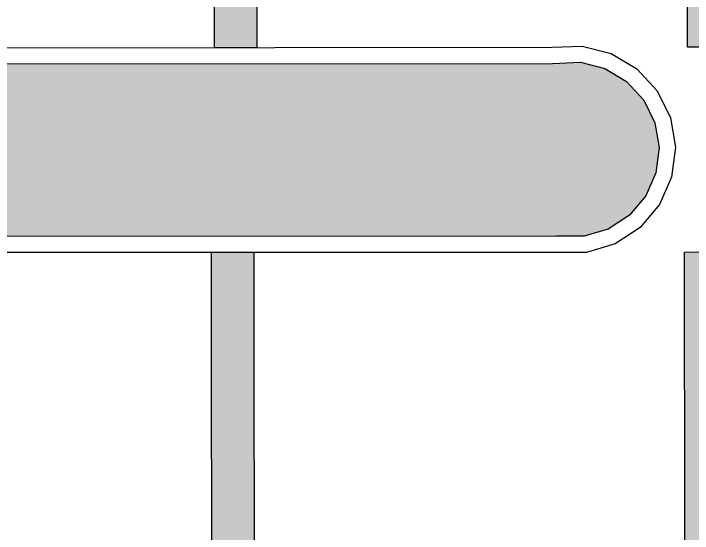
# Model space of a CAD drawing. Header units: metres. Extents: x 668617 to 675126, y 2286318 to 2293677.
# Drawn here: x 668999.18 to 669005.48, y 2287207.92 to 2287212.75 of the extents above; entities that cross this region are included whole.
import ezdxf

# ---------------------------------------------------------------- set-up
doc = ezdxf.new("R2010")
doc.units = ezdxf.units.M
doc.header["$MEASUREMENT"] = 0
for name, color, linetype in [('CU_VEGETACION', 54, 'Continuous'), ('DMTG-PB-BANQUETAS', 251, 'Continuous'), ('DMTG-SH-CAJA BICI', 252, 'Continuous')]:
    doc.layers.add(name, color=color, linetype=linetype)

# ---------------------------------------------------------------- blocks, each defined once
blk = doc.blocks.new('*U189')
h = blk.add_hatch(color=252)
h.dxf.hatch_style = 1
h.paths.add_polyline_path([(7.6836, -1.6), (7.6836, -1.2), (0, -1.2), (0, -1.6)])
h.paths.add_polyline_path([(7.6836, -5.6), (0, -5.6), (0, -6), (7.6836, -6)])
at = {"color": 252}
for points in [[(0, -1.2), (7.6836, -1.2), (7.6836, -1.6), (0, -1.6)], [(0, -6), (7.6836, -6), (7.6836, -5.6), (0, -5.6)]]:
    blk.add_lwpolyline(points, close=True, dxfattribs=at)
blk = doc.blocks.new('*U190')
h = blk.add_hatch(color=252)
h.dxf.hatch_style = 1
h.paths.add_polyline_path([(7.8383, -1.6), (7.8383, -1.2), (0, -1.2), (0, -1.6)])
h.paths.add_polyline_path([(7.8383, -5.6), (0, -5.6), (0, -6), (7.8383, -6)])
at = {"color": 252}
for points in [[(0, -1.2), (7.8383, -1.2), (7.8383, -1.6), (0, -1.6)], [(0, -6), (7.8383, -6), (7.8383, -5.6), (0, -5.6)]]:
    blk.add_lwpolyline(points, close=True, dxfattribs=at)

msp = doc.modelspace()

# ---------------------------------------------------------------- hatches: boundary and pattern name
at = {"layer": 'CU_VEGETACION'}
h = msp.add_hatch(dxfattribs=at)
h.set_pattern_fill('GRASS', color=256, scale=0.25, angle=1.056706)
h.set_pattern_definition([(92.53632, (668987.63236, 2287172.38601), (-0.18442637, 0.16878067), [0.046875, -0.30667839]), (47.53632, (668987.63236, 2287172.386), (-0.18442637, 0.16878067), [0.046875, -0.203125]), (137.53632, (668987.63236, 2287172.386), (-0.16878067, -0.18442637), [0.046875, -0.203125])])
h.paths.add_polyline_path([(669004.18378, 2287212.28789), (669004.4432, 2287212.2981), (669004.67137, 2287212.24074), (669004.87259, 2287212.12052), (669005.03158, 2287211.94726), (669005.13462, 2287211.73647), (669005.17335, 2287211.50537), (669005.1438, 2287211.27203), (669005.04936, 2287211.05664), (669004.898, 2287210.87737), (669004.70163, 2287210.7491), (669004.47696, 2287210.68249), (669004.21973, 2287210.68254), (668617.45293, 2287210.54733), (668617.21165, 2287210.55631), (668617.00453, 2287210.63254), (668616.83238, 2287210.77005), (668616.71149, 2287210.95391), (668616.65481, 2287211.16683), (668616.66711, 2287211.38693), (668616.74742, 2287211.59236), (668616.88803, 2287211.76183), (668617.07521, 2287211.87864), (668617.29485, 2287211.93267)])

# ---------------------------------------------------------------- linework, layer by layer
at = {"layer": 'DMTG-PB-BANQUETAS', "flags": 128}
for points in [[(668617.2766, 2287212.08265), (669004.18076, 2287212.43788)], [(669004.18076, 2287212.43788), (669004.45885, 2287212.44883), (669004.72936, 2287212.38083), (669004.96831, 2287212.23807), (669005.1568, 2287212.03267), (669005.27896, 2287211.78276), (669005.32493, 2287211.50841), (669005.28989, 2287211.23166), (669005.178, 2287210.97648), (669004.99843, 2287210.7638), (669004.7653, 2287210.61152), (669004.49871, 2287210.53248), (669004.2197, 2287210.53254), (668617.45017, 2287210.39733)]]:
    msp.add_lwpolyline(points, dxfattribs=at)
msp.add_lwpolyline([(669004.18378, 2287212.28789), (669004.4432, 2287212.2981), (669004.67137, 2287212.24074), (669004.87259, 2287212.12052), (669005.03158, 2287211.94726), (669005.13462, 2287211.73647), (669005.17335, 2287211.50537), (669005.1438, 2287211.27203), (669005.04936, 2287211.05664), (669004.898, 2287210.87737), (669004.70163, 2287210.7491), (669004.47696, 2287210.68249), (669004.21973, 2287210.68254), (668617.45293, 2287210.54733), (668617.21165, 2287210.55631), (668617.00453, 2287210.63254), (668616.83238, 2287210.77005), (668616.71149, 2287210.95391), (668616.65481, 2287211.16683), (668616.66711, 2287211.38693), (668616.74742, 2287211.59236), (668616.88803, 2287211.76183), (668617.07521, 2287211.87864), (668617.29485, 2287211.93267)], close=True, dxfattribs=at)

# ---------------------------------------------------------------- block references
at = {"layer": 'DMTG-SH-CAJA BICI', "rotation": 270.0592991882851}
for name, p in [('*U190', (669007.03076, 2287220.27953)), ('*U189', (669007.01096, 2287210.53739))]:
    msp.add_blockref(name, p, dxfattribs=at)

doc.saveas('drawing.dxf')
